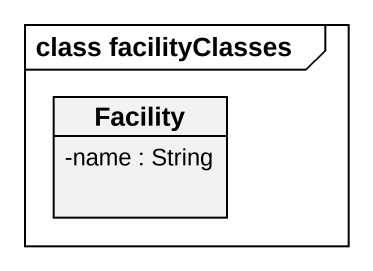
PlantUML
@startuml
mainframe class facilityClasses
hide circle
hide empty members
skinparam classAttributeIconSize 0
class Facility {
  -name : String
}
@enduml
